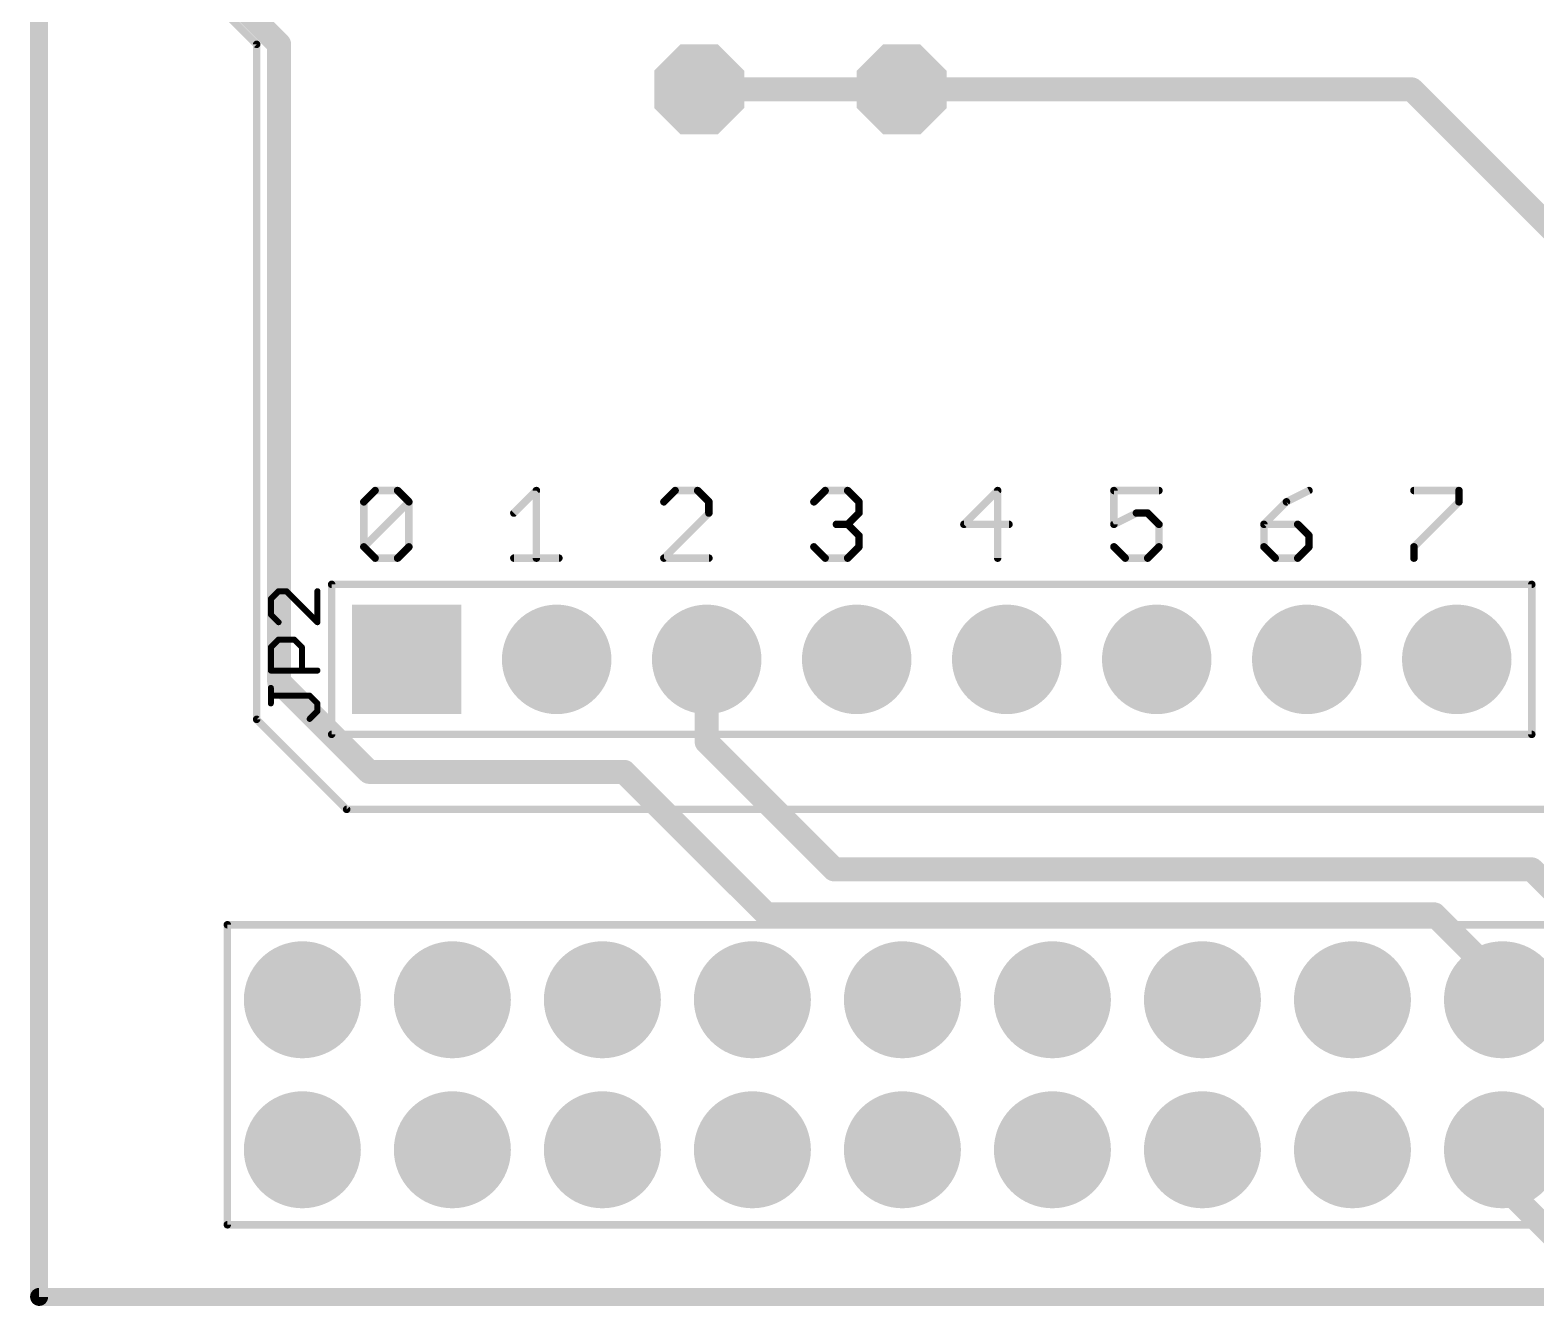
# Model space of a CAD drawing. Extents: x 0.2 to 70.4, y 8.5 to 70.6.
# Drawn here: x 0.23 to 25.72, y 8.48 to 30.09 of the extents above; entities that cross this region are included whole.
import ezdxf

# ---------------------------------------------------------------- set-up
doc = ezdxf.new("R2010")
doc.units = 0
for name, color, linetype in [('16', 175, 'CONTINUOUS'), ('17', 82, 'CONTINUOUS'), ('20', 213, 'CONTINUOUS'), ('21', 253, 'CONTINUOUS'), ('29', 253, 'CONTINUOUS'), ('30', 253, 'CONTINUOUS')]:
    doc.layers.add(name, color=color, linetype=linetype)

# ---------------------------------------------------------------- blocks, each defined once
blk = doc.blocks.new('OCTAGONP')
at = {"const_width": 0.5}
blk.add_lwpolyline([(-0.25, -0.1036), (-0.25, 0.1036), (-0.1036, 0.25), (0.1036, 0.25), (0.25, 0.1036), (0.25, -0.1036), (0.1036, -0.25), (-0.1036, -0.25), (-0.25, -0.1036), (-0.25, 0.1036)], dxfattribs=at)
blk = doc.blocks.new('SQUAREP')
blk.add_solid([(-0.5, -0.5), (0.5, -0.5), (-0.5, 0.5), (0.5, 0.5)])
blk = doc.blocks.new('ROUNDP')
at = {"const_width": 0.5}
blk.add_lwpolyline([(0, -0.25, 1), (0, 0.25, 1), (0, -0.25)], format="xyb", dxfattribs=at)

msp = doc.modelspace()

# ---------------------------------------------------------------- linework, layer by layer
at = {"layer": '16', "const_width": 0.4064}
for points in [[(1.651, 32.639), (4.445, 29.845)], [(4.445, 29.845), (4.445, 19.05)], [(11.557, 29.083), (14.986, 29.083)], [(14.986, 29.083), (15.24, 29.083)], [(14.986, 29.083), (23.622, 29.083)], [(23.622, 29.083), (26.035, 26.67)], [(11.684, 19.431), (11.684, 18.034)], [(4.445, 19.05), (5.969, 17.526)], [(11.684, 18.034), (13.843, 15.875)], [(5.969, 17.526), (10.287, 17.526)], [(12.7, 15.113), (10.287, 17.526)], [(13.843, 15.875), (25.654, 15.875)], [(25.654, 15.875), (26.416, 15.113)], [(24.003, 15.113), (12.7, 15.113)], [(25.158, 13.958), (24.003, 15.113)], [(25.158, 13.667), (25.158, 13.958)], [(25.158, 11.127), (25.158, 10.529)], [(25.158, 10.529), (26.162, 9.525)]]:
    msp.add_lwpolyline(points, dxfattribs=at)
at = {"layer": '16', "const_width": 0.2032}
for points in [[(4.5466, 29.845, 1), (4.3434, 29.845)], [(4.3732, 29.7732, 1), (4.5168, 29.9168)], [(11.557, 29.1846, 1), (11.557, 28.9814)], [(14.986, 29.1846, 1), (14.986, 28.9814)], [(14.986, 29.1846, 1), (14.986, 28.9814)], [(14.986, 28.9814, 1), (14.986, 29.1846)], [(15.24, 28.9814, 1), (15.24, 29.1846)], [(23.6938, 29.1548, 1), (23.5502, 29.0112)], [(23.622, 28.9814, 1), (23.622, 29.1846)], [(11.7856, 19.431, 1), (11.5824, 19.431)], [(4.3434, 19.05, 1), (4.5466, 19.05)], [(4.5168, 19.1218, 1), (4.3732, 18.9782)], [(11.5824, 18.034, 1), (11.7856, 18.034)], [(11.7558, 18.1058, 1), (11.6122, 17.9622)], [(5.969, 17.6276, 1), (5.969, 17.4244)], [(5.8972, 17.4542, 1), (6.0408, 17.5978)], [(10.3588, 17.5978, 1), (10.2152, 17.4542)], [(10.287, 17.4244, 1), (10.287, 17.6276)], [(13.843, 15.9766, 1), (13.843, 15.7734)], [(25.7258, 15.9468, 1), (25.5822, 15.8032)], [(25.654, 15.7734, 1), (25.654, 15.9766)], [(13.7712, 15.8032, 1), (13.9148, 15.9468)], [(12.7, 15.2146, 1), (12.7, 15.0114)], [(24.0748, 15.1848, 1), (23.9312, 15.0412)], [(24.003, 15.0114, 1), (24.003, 15.2146)], [(12.6282, 15.0412, 1), (12.7718, 15.1848)], [(25.2596, 13.958, 1), (25.0564, 13.958)], [(25.0862, 13.8862, 1), (25.2298, 14.0298)], [(25.0564, 13.667, 1), (25.2596, 13.667)], [(25.2596, 11.127, 1), (25.0564, 11.127)], [(25.2298, 10.6008, 1), (25.0862, 10.4572)], [(25.0564, 10.529, 1), (25.2596, 10.529)]]:
    msp.add_lwpolyline(points, format="xyb", dxfattribs=at)
at = {"layer": '20', "const_width": 0.3048}
for points in [[(0.381, 70.485), (0.381, 8.636)], [(0.381, 8.636), (70.231, 8.636)]]:
    msp.add_lwpolyline(points, dxfattribs=at)
at = {"layer": '20', "const_width": 0.1524}
for points in [[(0.381, 8.7122, 1), (0.381, 8.5598)], [(0.3048, 8.636, 1), (0.4572, 8.636)]]:
    msp.add_lwpolyline(points, format="xyb", dxfattribs=at)
at = {"layer": '21'}
for points, const_width in [([(4.064, 29.845), (1.524, 32.385)], 0.127), ([(4.064, 18.415), (4.064, 29.845)], 0.127), ([(5.8791, 22.0988), (6.0698, 22.2895)], 0.127), ([(6.0698, 22.2895), (6.4511, 22.2895)], 0.127), ([(6.4511, 22.2895), (6.6418, 22.0988)], 0.127), ([(8.4191, 21.9082), (8.8004, 22.2895)], 0.127), ([(8.8004, 22.2895), (8.8004, 21.1455)], 0.127), ([(11.1498, 22.2895), (10.9591, 22.0988)], 0.127), ([(11.5311, 22.2895), (11.1498, 22.2895)], 0.127), ([(11.7218, 22.0988), (11.5311, 22.2895)], 0.127), ([(13.4991, 22.0988), (13.6898, 22.2895)], 0.127), ([(13.6898, 22.2895), (14.0711, 22.2895)], 0.127), ([(14.0711, 22.2895), (14.2618, 22.0988)], 0.127), ([(16.6111, 22.2895), (16.0391, 21.7175)], 0.127), ([(16.6111, 21.1455), (16.6111, 22.2895)], 0.127), ([(19.3418, 22.2895), (18.5791, 22.2895)], 0.127), ([(18.5791, 22.2895), (18.5791, 21.7175)], 0.127), ([(21.8818, 22.2895), (21.5004, 22.0988)], 0.127), ([(23.6591, 22.2895), (24.4218, 22.2895)], 0.127), ([(24.4218, 22.2895), (24.4218, 22.0988)], 0.127), ([(5.8791, 21.3362), (5.8791, 22.0988)], 0.127), ([(5.8791, 21.3362), (6.6418, 22.0988)], 0.127), ([(6.6418, 22.0988), (6.6418, 21.3362)], 0.127), ([(10.9591, 21.1455), (11.7218, 21.9082)], 0.127), ([(11.7218, 21.9082), (11.7218, 22.0988)], 0.127), ([(14.2618, 21.9082), (14.0711, 21.7175)], 0.127), ([(14.2618, 22.0988), (14.2618, 21.9082)], 0.127), ([(18.5791, 21.7175), (18.9604, 21.9082)], 0.127), ([(18.9604, 21.9082), (19.1511, 21.9082)], 0.127), ([(19.1511, 21.9082), (19.3418, 21.7175)], 0.127), ([(21.5004, 22.0988), (21.1191, 21.7175)], 0.127), ([(24.4218, 22.0988), (23.6591, 21.3362)], 0.127), ([(14.0711, 21.7175), (13.8804, 21.7175)], 0.127), ([(14.0711, 21.7175), (14.2618, 21.5268)], 0.127), ([(16.0391, 21.7175), (16.8018, 21.7175)], 0.127), ([(19.3418, 21.7175), (19.3418, 21.3362)], 0.127), ([(21.1191, 21.7175), (21.1191, 21.3362)], 0.127), ([(21.6911, 21.7175), (21.1191, 21.7175)], 0.127), ([(21.8818, 21.5268), (21.6911, 21.7175)], 0.127), ([(14.2618, 21.5268), (14.2618, 21.3362)], 0.127), ([(21.8818, 21.3362), (21.8818, 21.5268)], 0.127), ([(6.0698, 21.1455), (5.8791, 21.3362)], 0.127), ([(6.4511, 21.1455), (6.0698, 21.1455)], 0.127), ([(6.6418, 21.3362), (6.4511, 21.1455)], 0.127), ([(8.4191, 21.1455), (9.1818, 21.1455)], 0.127), ([(11.7218, 21.1455), (10.9591, 21.1455)], 0.127), ([(13.6898, 21.1455), (13.4991, 21.3362)], 0.127), ([(14.0711, 21.1455), (13.6898, 21.1455)], 0.127), ([(14.2618, 21.3362), (14.0711, 21.1455)], 0.127), ([(18.7698, 21.1455), (18.5791, 21.3362)], 0.127), ([(19.1511, 21.1455), (18.7698, 21.1455)], 0.127), ([(19.3418, 21.3362), (19.1511, 21.1455)], 0.127), ([(21.1191, 21.3362), (21.3098, 21.1455)], 0.127), ([(21.3098, 21.1455), (21.6911, 21.1455)], 0.127), ([(21.6911, 21.1455), (21.8818, 21.3362)], 0.127), ([(23.6591, 21.3362), (23.6591, 21.1455)], 0.127), ([(5.334, 18.161), (5.334, 20.701)], 0.127), ([(25.654, 20.701), (5.334, 20.701)], 0.127), ([(25.654, 20.701), (25.654, 18.161)], 0.127), ([(4.436, 20.5856), (4.3046, 20.4543)], 0.1016), ([(4.3046, 20.4543), (4.3046, 20.1916)], 0.1016), ([(4.5673, 20.5856), (4.436, 20.5856)], 0.1016), ([(5.0927, 20.0602), (4.5673, 20.5856)], 0.1016), ([(5.0927, 20.5856), (5.0927, 20.0602)], 0.1016), ([(4.3046, 20.1916), (4.436, 20.0602)], 0.1016), ([(4.3046, 19.6357), (4.436, 19.767)], 0.1016), ([(4.3046, 19.2416), (4.3046, 19.6357)], 0.1016), ([(4.436, 19.767), (4.6987, 19.767)], 0.1016), ([(4.6987, 19.767), (4.83, 19.6357)], 0.1016), ([(4.83, 19.6357), (4.83, 19.2416)], 0.1016), ([(5.0927, 19.2416), (4.3046, 19.2416)], 0.1016), ([(4.3046, 18.6858), (4.3046, 18.9484)], 0.1016), ([(4.9614, 18.8171), (4.3046, 18.8171)], 0.1016), ([(5.0927, 18.6858), (4.9614, 18.8171)], 0.1016), ([(5.0927, 18.5544), (5.0927, 18.6858)], 0.1016), ([(5.588, 16.891), (4.064, 18.415)], 0.127), ([(4.9614, 18.4231), (5.0927, 18.5544)], 0.1016), ([(25.654, 18.161), (5.334, 18.161)], 0.127), ([(70.104, 16.891), (5.588, 16.891)], 0.127), ([(51.828, 14.937), (3.568, 14.937)], 0.127), ([(3.568, 14.937), (3.568, 9.857)], 0.127), ([(3.568, 9.857), (54.368, 9.857)], 0.127)]:
    msp.add_lwpolyline(points, dxfattribs=dict(at, const_width=const_width))
for points, const_width in [([(4.0957, 29.845, 1), (4.0323, 29.845)], 0.0635), ([(4.0415, 29.8225, 1), (4.0865, 29.8675)], 0.0635), ([(6.0698, 22.3212, 1), (6.0698, 22.2577)], 0.0635), ([(6.0922, 22.267, 1), (6.0473, 22.3119)], 0.0635), ([(6.4735, 22.3119, 1), (6.4286, 22.267)], 0.0635), ([(6.4511, 22.2577, 1), (6.4511, 22.3212)], 0.0635), ([(8.8322, 22.2895, 1), (8.7687, 22.2895)], 0.0635), ([(8.8229, 22.267, 1), (8.778, 22.3119)], 0.0635), ([(11.1498, 22.3212, 1), (11.1498, 22.2577)], 0.0635), ([(11.1722, 22.267, 1), (11.1273, 22.3119)], 0.0635), ([(11.5535, 22.3119, 1), (11.5086, 22.267)], 0.0635), ([(11.5311, 22.2577, 1), (11.5311, 22.3212)], 0.0635), ([(13.6898, 22.3212, 1), (13.6898, 22.2577)], 0.0635), ([(13.7122, 22.267, 1), (13.6673, 22.3119)], 0.0635), ([(14.0935, 22.3119, 1), (14.0486, 22.267)], 0.0635), ([(14.0711, 22.2577, 1), (14.0711, 22.3212)], 0.0635), ([(16.6428, 22.2895, 1), (16.5793, 22.2895)], 0.0635), ([(16.6335, 22.267, 1), (16.5886, 22.3119)], 0.0635), ([(18.5791, 22.3212, 1), (18.5791, 22.2577)], 0.0635), ([(18.6109, 22.2895, 1), (18.5474, 22.2895)], 0.0635), ([(19.3418, 22.2577, 1), (19.3418, 22.3212)], 0.0635), ([(21.896, 22.2611, 1), (21.8676, 22.3179)], 0.0635), ([(23.6591, 22.3212, 1), (23.6591, 22.2577)], 0.0635), ([(24.4535, 22.2895, 1), (24.39, 22.2895)], 0.0635), ([(24.4218, 22.2577, 1), (24.4218, 22.3212)], 0.0635), ([(5.9109, 22.0988, 1), (5.8474, 22.0988)], 0.0635), ([(5.8567, 22.1213, 1), (5.9016, 22.0764)], 0.0635), ([(6.6735, 22.0988, 1), (6.61, 22.0988)], 0.0635), ([(6.6193, 22.0764, 1), (6.6642, 22.1213)], 0.0635), ([(6.6642, 22.0764, 1), (6.6193, 22.1213)], 0.0635), ([(8.3967, 21.9306, 1), (8.4416, 21.8857)], 0.0635), ([(10.9367, 22.1213, 1), (10.9816, 22.0764)], 0.0635), ([(11.7535, 22.0988, 1), (11.69, 22.0988)], 0.0635), ([(11.69, 21.9082, 1), (11.7535, 21.9082)], 0.0635), ([(11.6993, 22.0764, 1), (11.7442, 22.1213)], 0.0635), ([(11.7442, 21.8857, 1), (11.6993, 21.9306)], 0.0635), ([(13.4767, 22.1213, 1), (13.5216, 22.0764)], 0.0635), ([(14.2935, 22.0988, 1), (14.23, 22.0988)], 0.0635), ([(14.23, 21.9082, 1), (14.2935, 21.9082)], 0.0635), ([(14.2393, 22.0764, 1), (14.2842, 22.1213)], 0.0635), ([(14.2842, 21.8857, 1), (14.2393, 21.9306)], 0.0635), ([(18.9604, 21.9399, 1), (18.9604, 21.8764)], 0.0635), ([(18.9746, 21.8798, 1), (18.9462, 21.9365)], 0.0635), ([(19.1735, 21.9306, 1), (19.1286, 21.8857)], 0.0635), ([(19.1511, 21.8764, 1), (19.1511, 21.9399)], 0.0635), ([(21.4862, 22.1272, 1), (21.5146, 22.0704)], 0.0635), ([(21.5229, 22.0764, 1), (21.478, 22.1213)], 0.0635), ([(24.39, 22.0988, 1), (24.4535, 22.0988)], 0.0635), ([(24.4442, 22.0764, 1), (24.3993, 22.1213)], 0.0635), ([(13.8804, 21.7492, 1), (13.8804, 21.6857)], 0.0635), ([(14.0935, 21.7399, 1), (14.0486, 21.695)], 0.0635), ([(14.0486, 21.7399, 1), (14.0935, 21.695)], 0.0635), ([(14.0711, 21.6857, 1), (14.0711, 21.7492)], 0.0635), ([(16.0391, 21.7492, 1), (16.0391, 21.6857)], 0.0635), ([(16.0167, 21.7399, 1), (16.0616, 21.695)], 0.0635), ([(16.8018, 21.6857, 1), (16.8018, 21.7492)], 0.0635), ([(18.5649, 21.7459, 1), (18.5933, 21.6891)], 0.0635), ([(18.5474, 21.7175, 1), (18.6109, 21.7175)], 0.0635), ([(19.3735, 21.7175, 1), (19.31, 21.7175)], 0.0635), ([(19.3193, 21.695, 1), (19.3642, 21.7399)], 0.0635), ([(21.1509, 21.7175, 1), (21.0874, 21.7175)], 0.0635), ([(21.1191, 21.7492, 1), (21.1191, 21.6857)], 0.0635), ([(21.0967, 21.7399, 1), (21.1416, 21.695)], 0.0635), ([(21.7135, 21.7399, 1), (21.6686, 21.695)], 0.0635), ([(21.6911, 21.6857, 1), (21.6911, 21.7492)], 0.0635), ([(14.2935, 21.5268, 1), (14.23, 21.5268)], 0.0635), ([(14.2393, 21.5044, 1), (14.2842, 21.5493)], 0.0635), ([(21.9135, 21.5268, 1), (21.85, 21.5268)], 0.0635), ([(21.8593, 21.5044, 1), (21.9042, 21.5493)], 0.0635), ([(5.9016, 21.3586, 1), (5.8567, 21.3137)], 0.0635), ([(5.8567, 21.3586, 1), (5.9016, 21.3137)], 0.0635), ([(5.8474, 21.3362, 1), (5.9109, 21.3362)], 0.0635), ([(6.0698, 21.1773, 1), (6.0698, 21.1138)], 0.0635), ([(6.0473, 21.123, 1), (6.0922, 21.168)], 0.0635), ([(6.4286, 21.168, 1), (6.4735, 21.123)], 0.0635), ([(6.4511, 21.1138, 1), (6.4511, 21.1773)], 0.0635), ([(6.61, 21.3362, 1), (6.6735, 21.3362)], 0.0635), ([(6.6642, 21.3137, 1), (6.6193, 21.3586)], 0.0635), ([(8.4191, 21.1773, 1), (8.4191, 21.1138)], 0.0635), ([(8.7687, 21.1455, 1), (8.8322, 21.1455)], 0.0635), ([(9.1818, 21.1138, 1), (9.1818, 21.1773)], 0.0635), ([(10.9591, 21.1773, 1), (10.9591, 21.1138)], 0.0635), ([(10.9367, 21.168, 1), (10.9816, 21.123)], 0.0635), ([(11.7218, 21.1138, 1), (11.7218, 21.1773)], 0.0635), ([(13.5216, 21.3586, 1), (13.4767, 21.3137)], 0.0635), ([(13.6898, 21.1773, 1), (13.6898, 21.1138)], 0.0635), ([(13.6673, 21.123, 1), (13.7122, 21.168)], 0.0635), ([(14.0486, 21.168, 1), (14.0935, 21.123)], 0.0635), ([(14.0711, 21.1138, 1), (14.0711, 21.1773)], 0.0635), ([(14.23, 21.3362, 1), (14.2935, 21.3362)], 0.0635), ([(14.2842, 21.3137, 1), (14.2393, 21.3586)], 0.0635), ([(16.5793, 21.1455, 1), (16.6428, 21.1455)], 0.0635), ([(18.6016, 21.3586, 1), (18.5567, 21.3137)], 0.0635), ([(18.7698, 21.1773, 1), (18.7698, 21.1138)], 0.0635), ([(18.7473, 21.123, 1), (18.7922, 21.168)], 0.0635), ([(19.1286, 21.168, 1), (19.1735, 21.123)], 0.0635), ([(19.1511, 21.1138, 1), (19.1511, 21.1773)], 0.0635), ([(19.31, 21.3362, 1), (19.3735, 21.3362)], 0.0635), ([(19.3642, 21.3137, 1), (19.3193, 21.3586)], 0.0635), ([(21.0874, 21.3362, 1), (21.1509, 21.3362)], 0.0635), ([(21.1416, 21.3586, 1), (21.0967, 21.3137)], 0.0635), ([(21.3098, 21.1773, 1), (21.3098, 21.1138)], 0.0635), ([(21.2873, 21.123, 1), (21.3322, 21.168)], 0.0635), ([(21.6686, 21.168, 1), (21.7135, 21.123)], 0.0635), ([(21.6911, 21.1138, 1), (21.6911, 21.1773)], 0.0635), ([(21.85, 21.3362, 1), (21.9135, 21.3362)], 0.0635), ([(21.9042, 21.3137, 1), (21.8593, 21.3586)], 0.0635), ([(23.6909, 21.3362, 1), (23.6274, 21.3362)], 0.0635), ([(23.6367, 21.3586, 1), (23.6816, 21.3137)], 0.0635), ([(23.6274, 21.1455, 1), (23.6909, 21.1455)], 0.0635), ([(5.3658, 20.701, 1), (5.3023, 20.701)], 0.0635), ([(5.334, 20.7327, 1), (5.334, 20.6693)], 0.0635), ([(25.6857, 20.701, 1), (25.6223, 20.701)], 0.0635), ([(25.654, 20.6693, 1), (25.654, 20.7327)], 0.0635), ([(4.33, 20.4543, 1), (4.2792, 20.4543)], 0.0508), ([(4.2867, 20.4722, 1), (4.3226, 20.4363)], 0.0508), ([(4.436, 20.611, 1), (4.436, 20.5602)], 0.0508), ([(4.4539, 20.5676, 1), (4.418, 20.6036)], 0.0508), ([(4.5853, 20.6036, 1), (4.5494, 20.5676)], 0.0508), ([(4.5673, 20.5602, 1), (4.5673, 20.611)], 0.0508), ([(5.1181, 20.5856, 1), (5.0673, 20.5856)], 0.0508), ([(4.2792, 20.1916, 1), (4.33, 20.1916)], 0.0508), ([(4.3226, 20.2095, 1), (4.2867, 20.1736)], 0.0508), ([(4.418, 20.0423, 1), (4.4539, 20.0782)], 0.0508), ([(5.0673, 20.0602, 1), (5.1181, 20.0602)], 0.0508), ([(5.0747, 20.0423, 1), (5.1107, 20.0782)], 0.0508), ([(4.33, 19.6357, 1), (4.2792, 19.6357)], 0.0508), ([(4.2867, 19.6536, 1), (4.3226, 19.6177)], 0.0508), ([(4.436, 19.7924, 1), (4.436, 19.7416)], 0.0508), ([(4.4539, 19.7491, 1), (4.418, 19.785)], 0.0508), ([(4.7166, 19.785, 1), (4.6807, 19.7491)], 0.0508), ([(4.6987, 19.7416, 1), (4.6987, 19.7924)], 0.0508), ([(4.8554, 19.6357, 1), (4.8046, 19.6357)], 0.0508), ([(4.812, 19.6177, 1), (4.848, 19.6536)], 0.0508), ([(4.3046, 19.267, 1), (4.3046, 19.2162)], 0.0508), ([(4.2792, 19.2416, 1), (4.33, 19.2416)], 0.0508), ([(4.8046, 19.2416, 1), (4.8554, 19.2416)], 0.0508), ([(5.0927, 19.2162, 1), (5.0927, 19.267)], 0.0508), ([(4.33, 18.9484, 1), (4.2792, 18.9484)], 0.0508), ([(4.3046, 18.8425, 1), (4.3046, 18.7917)], 0.0508), ([(4.9793, 18.8351, 1), (4.9434, 18.7991)], 0.0508), ([(4.9614, 18.7917, 1), (4.9614, 18.8425)], 0.0508), ([(4.2792, 18.6858, 1), (4.33, 18.6858)], 0.0508), ([(5.1181, 18.6858, 1), (5.0673, 18.6858)], 0.0508), ([(5.0747, 18.6678, 1), (5.1107, 18.7037)], 0.0508), ([(4.0865, 18.4375, 1), (4.0415, 18.3925)], 0.0635), ([(4.0323, 18.415, 1), (4.0957, 18.415)], 0.0635), ([(4.9434, 18.441, 1), (4.9793, 18.4051)], 0.0508), ([(5.0673, 18.5544, 1), (5.1181, 18.5544)], 0.0508), ([(5.1107, 18.5364, 1), (5.0747, 18.5724)], 0.0508), ([(5.334, 18.1928, 1), (5.334, 18.1293)], 0.0635), ([(5.3023, 18.161, 1), (5.3658, 18.161)], 0.0635), ([(25.6223, 18.161, 1), (25.6857, 18.161)], 0.0635), ([(25.654, 18.1293, 1), (25.654, 18.1928)], 0.0635), ([(5.588, 16.9228, 1), (5.588, 16.8593)], 0.0635), ([(5.5655, 16.8685, 1), (5.6105, 16.9135)], 0.0635), ([(3.5998, 14.937, 1), (3.5362, 14.937)], 0.0635), ([(3.568, 14.9688, 1), (3.568, 14.9053)], 0.0635), ([(3.5362, 9.857, 1), (3.5998, 9.857)], 0.0635), ([(3.568, 9.8888, 1), (3.568, 9.8253)], 0.0635)]:
    msp.add_lwpolyline(points, format="xyb", dxfattribs=dict(at, const_width=const_width))

# ---------------------------------------------------------------- block references
at = {"layer": '17'}
for name, p, xscale, yscale, rotation in [('OCTAGONP', (11.557, 29.083), 1.3208, 1.3208, 90), ('OCTAGONP', (14.986, 29.083), 1.3208, 1.3208, 270), ('SQUAREP', (6.604, 19.431), 1.651, 1.651, 180), ('ROUNDP', (9.144, 19.431), 1.651, 1.651, 180), ('ROUNDP', (11.684, 19.431), 1.651, 1.651, 180), ('ROUNDP', (14.224, 19.431), 1.651, 1.651, 180), ('ROUNDP', (16.764, 19.431), 1.651, 1.651, 180), ('ROUNDP', (19.304, 19.431), 1.651, 1.651, 180), ('ROUNDP', (21.844, 19.431), 1.651, 1.651, 180), ('ROUNDP', (24.384, 19.431), 1.651, 1.651, 180), ('ROUNDP', (4.838, 13.667), 1.778, 1.778, 180), ('ROUNDP', (7.378, 13.667), 1.778, 1.778, 180), ('ROUNDP', (9.918, 13.667), 1.778, 1.778, 180), ('ROUNDP', (12.458, 13.667), 1.778, 1.778, 180), ('ROUNDP', (14.998, 13.667), 1.778, 1.778, 180), ('ROUNDP', (17.538, 13.667), 1.778, 1.778, 180), ('ROUNDP', (20.078, 13.667), 1.778, 1.778, 180), ('ROUNDP', (22.618, 13.667), 1.778, 1.778, 180), ('ROUNDP', (25.158, 13.667), 1.778, 1.778, 180), ('ROUNDP', (4.838, 11.127), 1.778, 1.778, 180), ('ROUNDP', (7.378, 11.127), 1.778, 1.778, 180), ('ROUNDP', (9.918, 11.127), 1.778, 1.778, 180), ('ROUNDP', (12.458, 11.127), 1.778, 1.778, 180), ('ROUNDP', (14.998, 11.127), 1.778, 1.778, 180), ('ROUNDP', (17.538, 11.127), 1.778, 1.778, 180), ('ROUNDP', (20.078, 11.127), 1.778, 1.778, 180), ('ROUNDP', (22.618, 11.127), 1.778, 1.778, 180), ('ROUNDP', (25.158, 11.127), 1.778, 1.778, 180)]:
    msp.add_blockref(name, p, dxfattribs=dict(at, xscale=xscale, yscale=yscale, rotation=rotation))
at = {"layer": '29'}
for name, p, xscale, yscale, rotation in [('OCTAGONP', (11.557, 29.083), 1.524, 1.524, 90), ('OCTAGONP', (14.986, 29.083), 1.524, 1.524, 270), ('SQUAREP', (6.604, 19.431), 1.8542, 1.8542, 180), ('ROUNDP', (9.144, 19.431), 1.8542, 1.8542, 180), ('ROUNDP', (11.684, 19.431), 1.8542, 1.8542, 180), ('ROUNDP', (14.224, 19.431), 1.8542, 1.8542, 180), ('ROUNDP', (16.764, 19.431), 1.8542, 1.8542, 180), ('ROUNDP', (19.304, 19.431), 1.8542, 1.8542, 180), ('ROUNDP', (21.844, 19.431), 1.8542, 1.8542, 180), ('ROUNDP', (24.384, 19.431), 1.8542, 1.8542, 180), ('ROUNDP', (4.838, 13.667), 1.9812, 1.9812, 180), ('ROUNDP', (7.378, 13.667), 1.9812, 1.9812, 180), ('ROUNDP', (9.918, 13.667), 1.9812, 1.9812, 180), ('ROUNDP', (12.458, 13.667), 1.9812, 1.9812, 180), ('ROUNDP', (14.998, 13.667), 1.9812, 1.9812, 180), ('ROUNDP', (17.538, 13.667), 1.9812, 1.9812, 180), ('ROUNDP', (20.078, 13.667), 1.9812, 1.9812, 180), ('ROUNDP', (22.618, 13.667), 1.9812, 1.9812, 180), ('ROUNDP', (25.158, 13.667), 1.9812, 1.9812, 180), ('ROUNDP', (4.838, 11.127), 1.9812, 1.9812, 180), ('ROUNDP', (7.378, 11.127), 1.9812, 1.9812, 180), ('ROUNDP', (9.918, 11.127), 1.9812, 1.9812, 180), ('ROUNDP', (12.458, 11.127), 1.9812, 1.9812, 180), ('ROUNDP', (14.998, 11.127), 1.9812, 1.9812, 180), ('ROUNDP', (17.538, 11.127), 1.9812, 1.9812, 180), ('ROUNDP', (20.078, 11.127), 1.9812, 1.9812, 180), ('ROUNDP', (22.618, 11.127), 1.9812, 1.9812, 180), ('ROUNDP', (25.158, 11.127), 1.9812, 1.9812, 180)]:
    msp.add_blockref(name, p, dxfattribs=dict(at, xscale=xscale, yscale=yscale, rotation=rotation))
at = {"layer": '30'}
for name, p, xscale, yscale, rotation in [('OCTAGONP', (11.557, 29.083), 1.524, 1.524, 90), ('OCTAGONP', (14.986, 29.083), 1.524, 1.524, 270), ('SQUAREP', (6.604, 19.431), 1.8542, 1.8542, 180), ('ROUNDP', (9.144, 19.431), 1.8542, 1.8542, 180), ('ROUNDP', (11.684, 19.431), 1.8542, 1.8542, 180), ('ROUNDP', (14.224, 19.431), 1.8542, 1.8542, 180), ('ROUNDP', (16.764, 19.431), 1.8542, 1.8542, 180), ('ROUNDP', (19.304, 19.431), 1.8542, 1.8542, 180), ('ROUNDP', (21.844, 19.431), 1.8542, 1.8542, 180), ('ROUNDP', (24.384, 19.431), 1.8542, 1.8542, 180), ('ROUNDP', (4.838, 13.667), 1.9812, 1.9812, 180), ('ROUNDP', (7.378, 13.667), 1.9812, 1.9812, 180), ('ROUNDP', (9.918, 13.667), 1.9812, 1.9812, 180), ('ROUNDP', (12.458, 13.667), 1.9812, 1.9812, 180), ('ROUNDP', (14.998, 13.667), 1.9812, 1.9812, 180), ('ROUNDP', (17.538, 13.667), 1.9812, 1.9812, 180), ('ROUNDP', (20.078, 13.667), 1.9812, 1.9812, 180), ('ROUNDP', (22.618, 13.667), 1.9812, 1.9812, 180), ('ROUNDP', (25.158, 13.667), 1.9812, 1.9812, 180), ('ROUNDP', (4.838, 11.127), 1.9812, 1.9812, 180), ('ROUNDP', (7.378, 11.127), 1.9812, 1.9812, 180), ('ROUNDP', (9.918, 11.127), 1.9812, 1.9812, 180), ('ROUNDP', (12.458, 11.127), 1.9812, 1.9812, 180), ('ROUNDP', (14.998, 11.127), 1.9812, 1.9812, 180), ('ROUNDP', (17.538, 11.127), 1.9812, 1.9812, 180), ('ROUNDP', (20.078, 11.127), 1.9812, 1.9812, 180), ('ROUNDP', (22.618, 11.127), 1.9812, 1.9812, 180), ('ROUNDP', (25.158, 11.127), 1.9812, 1.9812, 180)]:
    msp.add_blockref(name, p, dxfattribs=dict(at, xscale=xscale, yscale=yscale, rotation=rotation))

doc.saveas('drawing.dxf')
